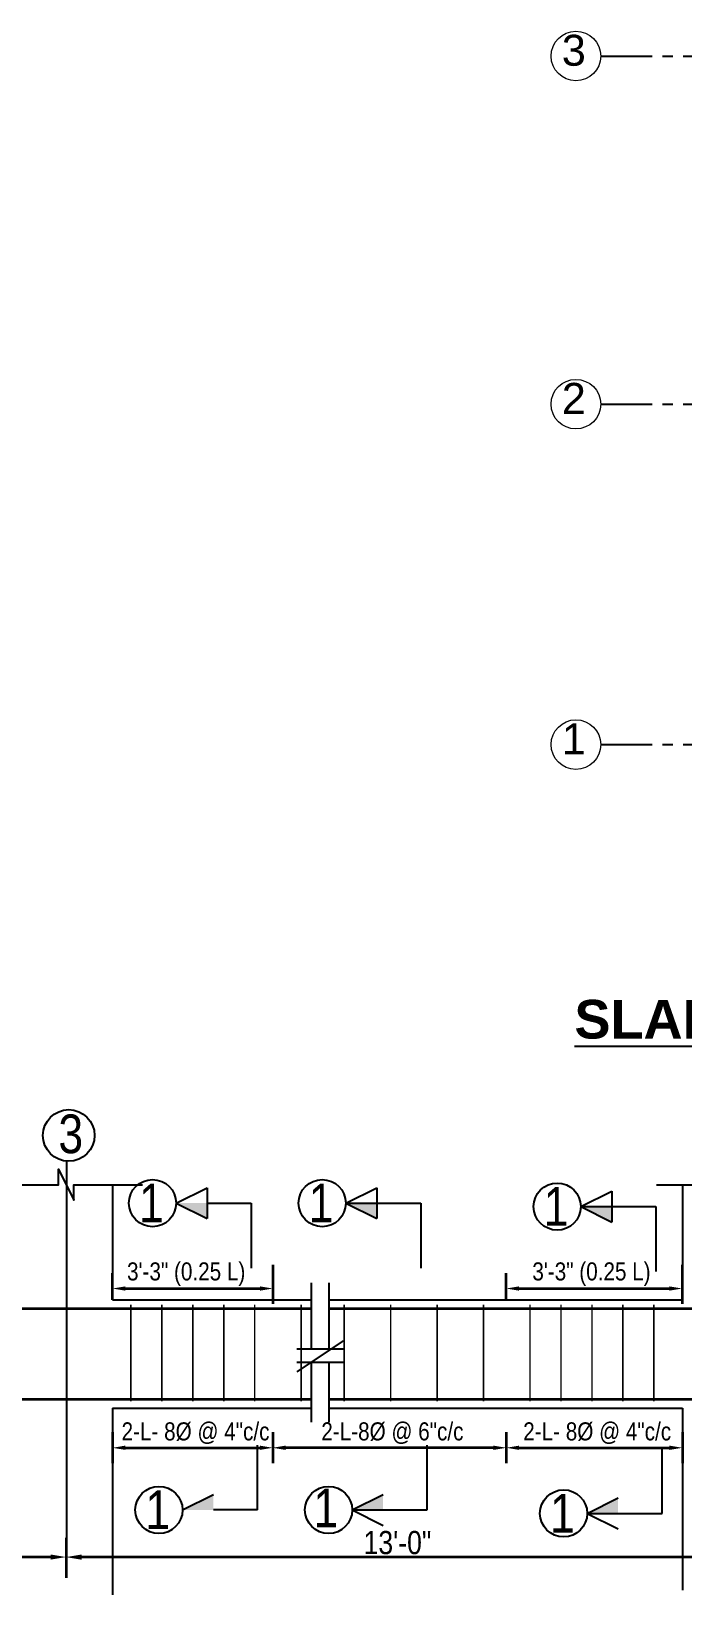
# Model space of a CAD drawing. Header units: inches. Extents: x 334224 to 340955, y 74691 to 79424.
# Drawn here: x 338613 to 338865, y 75904 to 76510 of the extents above; entities that cross this region are included whole.
import ezdxf
from ezdxf.enums import TextEntityAlignment as Align

# ---------------------------------------------------------------- set-up
doc = ezdxf.new("R2010")
doc.units = ezdxf.units.IN
doc.header["$MEASUREMENT"] = 0
doc.linetypes.add('CENTERX2', pattern=[4, 2.5, -0.5, 0.5, -0.5])
doc.layers.get('Defpoints').update_dxf_attribs({"lineweight": 0})
for name, color, linetype in [('CENTERLINE', 252, 'CENTERX2'), ('dimension', 241, 'Continuous'), ('plan wall', 7, 'Continuous'), ('text', 113, 'Continuous'), ('Text Grid', 7, 'Continuous'), ('Text_Grid', 6, 'Continuous'), ('WALL2', 1, 'Continuous')]:
    doc.layers.add(name, color=color, linetype=linetype)
for name, color, linetype, lineweight in [('door window', 2, 'Continuous', 25), ('hatch color 2', 33, 'Continuous', 9), ('Wall', 20, 'Continuous', 35)]:
    doc.layers.add(name, color=color, linetype=linetype, lineweight=lineweight)
doc.styles.add('dim', font='ARIALN.TTF')
doc.styles.add('Mani', font='arialbd.ttf')
doc.styles.get("Standard").update_dxf_attribs({"font": 'arial.ttf', "height": 9})
doc.dimstyles.new('CENTER', dxfattribs={"dimtxt": 9, "dimasz": 6, "dimexe": 8, "dimexo": 0, "dimgap": 1, "dimtad": 1, "dimdec": 4, "dimrnd": 1, "dimzin": 0, "dimdsep": 46, "dimlunit": 4, "dimtxsty": 'dim', "dimcen": 0.0625, "dimclrt": 256, "dimadec": 0, "dimazin": 0, "dimtfac": 0.010417, "dimtdec": 4, "dimtmove": 0, "dimatfit": 3, "dimfxl": 0, "dimfrac": 2, "dimtolj": 1, "dimtzin": 0, "dimarcsym": 0})
doc.dimstyles.new('FD', dxfattribs={"dimtxt": 7, "dimasz": 5, "dimexe": 6, "dimexo": 0, "dimgap": 1, "dimtad": 1, "dimdec": 4, "dimrnd": 1, "dimzin": 0, "dimdsep": 46, "dimlunit": 4, "dimtxsty": 'dim', "dimcen": 0.0625, "dimclrd": 256, "dimclre": 256, "dimclrt": 256, "dimadec": 0, "dimazin": 0, "dimtfac": 0.010417, "dimtdec": 4, "dimtmove": 1, "dimatfit": 3, "dimfxl": 0, "dimfrac": 2, "dimtolj": 1, "dimtzin": 0, "dimarcsym": 0})

# ---------------------------------------------------------------- blocks, each defined once
blk = doc.blocks.new('*D434')
at = {"layer": 'Defpoints', "color": 0, "transparency": 16777216}
for p in [(338644.47, 75967.04), (338706.58, 75967.04), (338706.58, 75961.04)]:
    blk.add_point(p, dxfattribs=at)
at = {"layer": 'dimension', "lineweight": -2, "transparency": 16777216}
for p, q in [((338644.47, 75967.04), (338644.47, 75955.04)), ((338706.58, 75967.04), (338706.58, 75955.04)), ((338649.47, 75961.04), (338701.58, 75961.04))]:
    blk.add_line(p, q, dxfattribs=at)
at = {"layer": 'dimension', "transparency": 16777216}
for points in [[(338649.47, 75961.88), (338649.47, 75960.21), (338644.47, 75961.04)], [(338701.58, 75961.88), (338701.58, 75960.21), (338706.58, 75961.04)]]:
    blk.add_solid(points, dxfattribs=at)
at = {"layer": 'dimension', "transparency": 16777216, "insert": (338675.53, 75966.7), "char_height": 7, "attachment_point": 5, "style": 'dim'}
blk.add_mtext('\\A1; 2-L- 8%%C @ 4"c/c', dxfattribs=at)
blk = doc.blocks.new('*D435')
at = {"layer": 'Defpoints', "color": 0, "transparency": 16777216}
for p in [(338797.05, 75967.04), (338865.3, 75967.04), (338865.3, 75961.04)]:
    blk.add_point(p, dxfattribs=at)
at = {"layer": 'dimension', "lineweight": -2, "transparency": 16777216}
for p, q in [((338797.05, 75967.04), (338797.05, 75955.04)), ((338865.3, 75967.04), (338865.3, 75955.04)), ((338802.05, 75961.04), (338860.3, 75961.04))]:
    blk.add_line(p, q, dxfattribs=at)
at = {"layer": 'dimension', "transparency": 16777216}
for points in [[(338802.05, 75961.88), (338802.05, 75960.21), (338797.05, 75961.04)], [(338860.3, 75961.88), (338860.3, 75960.21), (338865.3, 75961.04)]]:
    blk.add_solid(points, dxfattribs=at)
at = {"layer": 'dimension', "transparency": 16777216, "insert": (338831.18, 75966.7), "char_height": 7, "attachment_point": 5, "style": 'dim'}
blk.add_mtext('\\A1; 2-L- 8%%C @ 4"c/c', dxfattribs=at)
blk = doc.blocks.new('*D436')
at = {"layer": 'Defpoints', "color": 0, "transparency": 16777216}
for p in [(338706.58, 75967.04), (338797.05, 75967.04), (338706.58, 75961.04)]:
    blk.add_point(p, dxfattribs=at)
at = {"layer": 'dimension', "lineweight": -2, "transparency": 16777216}
for p, q in [((338706.58, 75967.04), (338706.58, 75955.04)), ((338797.05, 75967.04), (338797.05, 75955.04)), ((338792.05, 75961.04), (338711.58, 75961.04))]:
    blk.add_line(p, q, dxfattribs=at)
at = {"layer": 'dimension', "transparency": 16777216}
for points in [[(338711.58, 75961.88), (338711.58, 75960.21), (338706.58, 75961.04)], [(338792.05, 75961.88), (338792.05, 75960.21), (338797.05, 75961.04)]]:
    blk.add_solid(points, dxfattribs=at)
at = {"layer": 'dimension', "transparency": 16777216, "insert": (338751.82, 75966.7), "char_height": 7, "attachment_point": 5, "style": 'dim'}
blk.add_mtext('\\A1; 2-L-8%%C @ 6"c/c', dxfattribs=at)
blk = doc.blocks.new('*D437')
at = {"layer": 'Defpoints', "color": 0, "transparency": 16777216}
for p in [(338626.47, 75918.67), (338626.47, 75918.64), (338883.3, 75910.84)]:
    blk.add_point(p, dxfattribs=at)
at = {"layer": 'dimension', "color": 0, "lineweight": -2, "transparency": 16777216}
for p, q in [((338883.3, 75910.84), (338883.3, 75926.64)), ((338626.47, 75918.67), (338626.47, 75910.64)), ((338877.3, 75918.64), (338632.47, 75918.64))]:
    blk.add_line(p, q, dxfattribs=at)
at = {"layer": 'dimension', "color": 0, "transparency": 16777216}
for points in [[(338632.47, 75919.64), (338632.47, 75917.64), (338626.47, 75918.64)], [(338877.3, 75919.64), (338877.3, 75917.64), (338883.3, 75918.64)]]:
    blk.add_solid(points, dxfattribs=at)
at = {"layer": 'dimension', "transparency": 16777216, "insert": (338754.89, 75924.23), "char_height": 9, "attachment_point": 5, "style": 'dim'}
blk.add_mtext('\\A1;13\'-0"', dxfattribs=at)
blk = doc.blocks.new('*D439')
at = {"layer": 'Defpoints', "color": 0, "transparency": 16777216}
for p in [(338301.14, 75926.11), (338626.47, 75926.09), (338301.14, 75918.67)]:
    blk.add_point(p, dxfattribs=at)
at = {"layer": 'dimension', "color": 0, "lineweight": -2, "transparency": 16777216}
for p, q in [((338301.14, 75926.11), (338301.14, 75910.67)), ((338626.47, 75926.09), (338626.47, 75910.67)), ((338620.47, 75918.67), (338307.14, 75918.67))]:
    blk.add_line(p, q, dxfattribs=at)
at = {"layer": 'dimension', "color": 0, "transparency": 16777216}
for points in [[(338307.14, 75919.67), (338307.14, 75917.67), (338301.14, 75918.67)], [(338620.47, 75919.67), (338620.47, 75917.67), (338626.47, 75918.67)]]:
    blk.add_solid(points, dxfattribs=at)
at = {"layer": 'dimension', "transparency": 16777216, "insert": (338463.81, 75924.27), "char_height": 9, "attachment_point": 5, "style": 'dim'}
blk.add_mtext('\\A1;11\'-3"', dxfattribs=at)
blk = doc.blocks.new('*D444')
at = {"layer": 'Defpoints', "color": 0, "transparency": 16777216}
for p in [(338706.58, 76032), (338644.47, 76018.39), (338706.58, 76022.8)]:
    blk.add_point(p, dxfattribs=at)
at = {"layer": 'dimension', "lineweight": -2, "transparency": 16777216}
for p, q in [((338706.58, 76032), (338706.58, 76016.8)), ((338644.47, 76018.39), (338644.47, 76028.8)), ((338649.47, 76022.8), (338701.58, 76022.8))]:
    blk.add_line(p, q, dxfattribs=at)
at = {"layer": 'dimension', "transparency": 16777216}
for points in [[(338649.47, 76023.63), (338649.47, 76021.96), (338644.47, 76022.8)], [(338701.58, 76023.63), (338701.58, 76021.96), (338706.58, 76022.8)]]:
    blk.add_solid(points, dxfattribs=at)
at = {"layer": 'dimension', "transparency": 16777216, "insert": (338673.02, 76028.38), "char_height": 7, "attachment_point": 5, "style": 'dim'}
blk.add_mtext('\\A1;3\'-3" (0.25 L)', dxfattribs=at)
blk = doc.blocks.new('*D445')
at = {"layer": 'Defpoints', "color": 0, "transparency": 16777216}
for p in [(338865.24, 76032), (338797.05, 76018.39), (338865.24, 76022.8)]:
    blk.add_point(p, dxfattribs=at)
at = {"layer": 'dimension', "lineweight": -2, "transparency": 16777216}
for p, q in [((338865.24, 76032), (338865.24, 76016.8)), ((338797.05, 76018.39), (338797.05, 76028.8)), ((338802.05, 76022.8), (338860.24, 76022.8))]:
    blk.add_line(p, q, dxfattribs=at)
at = {"layer": 'dimension', "transparency": 16777216}
for points in [[(338802.05, 76023.63), (338802.05, 76021.96), (338797.05, 76022.8)], [(338860.24, 76023.63), (338860.24, 76021.96), (338865.24, 76022.8)]]:
    blk.add_solid(points, dxfattribs=at)
at = {"layer": 'dimension', "transparency": 16777216, "insert": (338830.08, 76028.38), "char_height": 7, "attachment_point": 5, "style": 'dim'}
blk.add_mtext('\\A1;3\'-3" (0.25 L)', dxfattribs=at)
blk = doc.blocks.new('Complete project')
at = {"layer": 'plan wall', "ltscale": 3}
for points in [[(338669.12236, 76055.91112), (338681.12236, 76055.91112), (338681.12236, 76049.91112)], [(338734.87434, 76055.91112), (338746.87434, 76055.91112), (338746.87434, 76049.91112)], [(338825.93935, 76054.57605), (338837.93935, 76054.57605), (338837.93935, 76048.57605)], [(338671.59771, 75936.93348), (338683.59771, 75936.93348), (338683.59771, 75942.93348)], [(338737.34969, 75936.93348), (338749.34969, 75936.93348), (338749.34969, 75942.93348)], [(338828.41469, 75935.59841), (338840.41469, 75935.59841), (338840.41469, 75941.59841)]]:
    blk.add_hatch(color=256, dxfattribs=at).paths.add_polyline_path(points)
at = {"layer": 'CENTERLINE', "ltscale": 8}
for p, q in [((338833.65029, 76500.74742), (339160.13932, 76500.74742)), ((338833.65029, 76365.74742), (339160.13932, 76365.74742)), ((338833.65029, 76233.74742), (339160.13932, 76233.74742))]:
    blk.add_line(p, q, dxfattribs=at)
at = {"layer": 'door window'}
for centre in [(338659.9789, 76055.91112), (338725.73088, 76055.91112), (338816.79588, 76054.57605), (338662.45425, 75936.93348), (338728.20623, 75936.93348), (338819.27123, 75935.59841)]:
    blk.add_circle(centre, 9.14346, dxfattribs=at)
at = {"layer": 'hatch color 2'}
for centre in [(338824.04205, 76500.74742), (338824.04205, 76365.74742), (338824.04205, 76233.74742)]:
    blk.add_circle(centre, 9.60825, dxfattribs=at)
at = {"layer": 'plan wall', "ltscale": 3}
for p, q in [((338626.67279, 76072.16798), (338626.65471, 75918.84426)), ((338669.12236, 76055.91112), (338681.12236, 76061.91112)), ((338681.12236, 76061.91112), (338681.12236, 76049.91112)), ((338734.87434, 76055.91112), (338746.87434, 76061.91112)), ((338746.87434, 76061.91112), (338746.87434, 76049.91112)), ((338825.93935, 76054.57605), (338837.93935, 76060.57605)), ((338837.93935, 76060.57605), (338837.93935, 76048.57605)), ((338669.12236, 76055.91112), (338681.12236, 76049.91112)), ((338681.12236, 76055.91112), (338698.2099, 76055.91112)), ((338698.2099, 76055.91112), (338698.2099, 76030.75542)), ((338734.87434, 76055.91112), (338746.87434, 76049.91112)), ((338734.87434, 76055.91112), (338746.87434, 76055.91112)), ((338746.87434, 76055.91112), (338763.96188, 76055.91112)), ((338763.96188, 76055.91112), (338763.96188, 76030.75542)), ((338825.93935, 76054.57605), (338837.93935, 76048.57605)), ((338825.93935, 76054.57605), (338837.93935, 76054.57605)), ((338837.93935, 76054.57605), (338855.02688, 76054.57605)), ((338855.02688, 76054.57605), (338855.02688, 76029.42035)), ((338700.68525, 75936.93348), (338700.68525, 75962.08918)), ((338766.43722, 75936.93348), (338766.43722, 75962.08918)), ((338857.50223, 75935.59841), (338857.50223, 75960.75412)), ((338671.59771, 75936.93348), (338683.59771, 75942.93348)), ((338737.34969, 75936.93348), (338749.34969, 75942.93348)), ((338828.41469, 75935.59841), (338840.41469, 75941.59841)), ((338700.68525, 75936.93348), (338683.54593, 75936.93348)), ((338737.34969, 75936.93348), (338749.34969, 75930.93348)), ((338737.34969, 75936.93348), (338749.34969, 75936.93348)), ((338749.34969, 75936.93348), (338766.43722, 75936.93348)), ((338828.41469, 75935.59841), (338840.41469, 75929.59841)), ((338828.41469, 75935.59841), (338840.41469, 75935.59841)), ((338840.41469, 75935.59841), (338857.50223, 75935.59841))]:
    blk.add_line(p, q, dxfattribs=at)
at = {"layer": 'Text Grid'}
blk.add_circle((338627.50991, 76082.16579), 10, dxfattribs=at)
at = {"layer": 'Wall', "lineweight": -3}
for p, q in [((338644.47368, 76063.04818), (338644.47368, 76018.38837)), ((338865.2977, 76063.04818), (338865.2977, 76018.38837)), ((338644.47368, 76018.38837), (338692.3638, 76018.38837)), ((338692.3638, 76018.38837), (338721.61978, 76018.38837)), ((338728.4875, 76018.38837), (338865.2977, 76018.38837)), ((338864.13662, 76018.38837), (338865.2977, 76018.38837)), ((338644.47368, 75976.38837), (338644.47368, 75904.05593)), ((338644.47368, 75976.38837), (338692.3638, 75976.38837)), ((338692.3638, 75976.38837), (338721.61978, 75976.38837)), ((338728.4875, 75976.38837), (338865.2977, 75976.38837)), ((338865.2977, 75976.38837), (338865.2977, 75905.84801))]:
    blk.add_line(p, q, dxfattribs=at)
at = {"layer": 'Wall'}
for points, const_width in [([(338495.97828, 76015.00491), (338644.47368, 76015.00491)], 1), ([(338644.47368, 76015.00491), (338692.3638, 76015.00491)], 1), ([(338651.57536, 76016.58367), (338651.57536, 75979.08367)], 0.6), ([(338663.57536, 76016.58367), (338663.57536, 75979.08367)], 0.6), ([(338675.57536, 76016.58367), (338675.57536, 75979.08367)], 0.6), ([(338687.57536, 76016.58367), (338687.57536, 75979.08367)], 0.6), ([(338692.3638, 76015.00491), (338721.61978, 76015.00491)], 1), ([(338699.57536, 76016.58367), (338699.57536, 75979.08367)], 0.6), ([(338717.57536, 76016.58367), (338717.57536, 75979.08367)], 0.6), ([(338728.4875, 76015.00491), (338908.41627, 76015.00491)], 1), ([(338734.26446, 76016.58367), (338734.26446, 75979.08367)], 0.6), ([(338752.26446, 76016.58367), (338752.26446, 75979.08367)], 0.6), ([(338770.26446, 76016.58367), (338770.26446, 75979.08367)], 0.6), ([(338788.26446, 76016.58367), (338788.26446, 75979.08367)], 0.6), ([(338806.26446, 76016.58367), (338806.26446, 75979.08367)], 0.6), ([(338818.26446, 76016.58367), (338818.26446, 75979.08367)], 0.6), ([(338830.26446, 76016.58367), (338830.26446, 75979.08367)], 0.6), ([(338842.26446, 76016.58367), (338842.26446, 75979.08367)], 0.6), ([(338854.26446, 76016.58367), (338854.26446, 75979.08367)], 0.6), ([(338495.97828, 75979.80528), (338694.35305, 75979.80528)], 1), ([(338692.3638, 75979.80528), (338721.61978, 75979.80528)], 1), ([(338728.4875, 75979.80528), (338956.41627, 75979.80528)], 1)]:
    blk.add_lwpolyline(points, dxfattribs=dict(at, const_width=const_width))
at = {"layer": 'WALL2'}
for p, q in [((338721.61978, 75999.32121), (338721.61978, 76024.97648)), ((338721.61978, 75999.32121), (338721.61978, 76024.97648)), ((338728.4875, 75999.32121), (338728.4875, 76024.97648)), ((338728.4875, 75999.32121), (338728.4875, 76024.97648)), ((338733.88561, 76002.47648), (338715.88561, 75990.47648)), ((338733.88561, 76002.47648), (338715.88561, 75990.47648)), ((338733.88561, 75999.32121), (338715.88561, 75999.32121)), ((338733.88561, 75999.32121), (338715.88561, 75999.32121)), ((338733.88561, 75994.15765), (338715.88561, 75994.15765)), ((338733.88561, 75994.15765), (338715.88561, 75994.15765)), ((338721.61978, 75970.98136), (338721.61978, 75994.15765)), ((338721.61978, 75970.98136), (338721.61978, 75994.15765)), ((338728.4875, 75970.98136), (338728.4875, 75994.15765)), ((338728.4875, 75970.98136), (338728.4875, 75994.15765))]:
    blk.add_line(p, q, dxfattribs=at)
for points in [[(338600.138, 76063.04818), (338623.47368, 76063.04818), (338623.47368, 76069.04818), (338629.47368, 76057.04818), (338629.47368, 76063.04818), (338656.138, 76063.04818)], [(338855.2977, 76063.04818), (338878.63338, 76063.04818), (338878.63338, 76069.04818), (338884.63338, 76057.04818), (338884.63338, 76063.04818), (338911.2977, 76063.04818)]]:
    blk.add_lwpolyline(points, dxfattribs=at)
at = {"layer": 'door window', "style": 'dim'}
for p in [(338659.53572, 76048.46794), (338725.28769, 76048.46794), (338816.3527, 76047.13287), (338727.12395, 75930.19207), (338662.01106, 75929.4903), (338818.82805, 75928.15523)]:
    blk.add_text('1', height=15, dxfattribs=at).set_placement(p, align=Align.CENTER)
at = {"layer": 'text', "char_height": 12, "width": 9.8989323, "attachment_point": 1}
for s, insert in [('3', (338818.57932, 76508.98791)), ('2', (338818.57932, 76373.98791)), ('1', (338818.57932, 76241.98791))]:
    blk.add_mtext(s, dxfattribs=dict(at, insert=insert))
at = {"layer": 'text', "insert": (338981.19436, 76127.12453), "char_height": 15, "width": 496.75, "attachment_point": 5, "style": 'Mani'}
blk.add_mtext('  {\\LSLAB REINFORCEMENT DETAIL}', dxfattribs=at)
at = {"layer": 'Text_Grid', "style": 'dim'}
blk.add_text('3', height=15, dxfattribs=at).set_placement((338628.29547, 76075.29755), align=Align.CENTER)
at = {"layer": 'dimension'}
for base, p1, p2, picture, middle in [((338706.57843, 76022.79531), (338644.47368, 76018.38837), (338706.57843, 76031.99563), '*D444', (338673.01515, 76022.79531)), ((338865.23876, 76022.79531), (338797.05424, 76018.38837), (338865.23876, 76031.99563), '*D445', (338830.07575, 76022.79531))]:
    dim = blk.add_linear_dim(base=base, p1=p1, p2=p2, text='3\'-3" (0.25 L)', dimstyle='FD', dxfattribs=at)
    dim.commit()
    dim.dimension.update_dxf_attribs({"geometry": picture, "text_midpoint": middle, "dimtype": 128})
for base, p1, p2, text, dimstyle, picture, middle in [((338706.57843, 75961.04275), (338644.47368, 75967.04275), (338706.57843, 75967.04275), ' 2-L- 8%%C @ 4"c/c', 'FD', '*D434', (338675.52605, 75966.70066)), ((338865.2977, 75961.04275), (338797.05424, 75967.04275), (338865.2977, 75967.04275), ' 2-L- 8%%C @ 4"c/c', 'FD', '*D435', (338831.17597, 75966.70066)), ((338301.13805, 75918.67253), (338626.47368, 75926.09423), (338301.13805, 75926.10709), '11\'-3"', 'CENTER', '*D439', (338463.80587, 75924.26768)), ((338626.47368, 75918.63972), (338883.2977, 75910.8358), (338626.47368, 75918.67253), '13\'-0"', 'CENTER', '*D437', (338754.88569, 75924.23487))]:
    dim = blk.add_linear_dim(base=base, p1=p1, p2=p2, text=text, dimstyle=dimstyle, dxfattribs=at)
    dim.commit()
    dim.dimension.update_dxf_attribs({"geometry": picture, "text_midpoint": middle})
dim = blk.add_linear_dim(base=(338706.57843, 75961.04275), p1=(338797.05424, 75967.04275), p2=(338706.57843, 75967.04275), angle=180, text=' 2-L-8%%C @ 6"c/c', dimstyle='FD', dxfattribs=at)
dim.commit()
dim.dimension.update_dxf_attribs({"geometry": '*D436', "text_midpoint": (338751.81634, 75961.04275), "dimtype": 128})

msp = doc.modelspace()

# ---------------------------------------------------------------- block references
at = {"layer": 'Wall', "linetype": 'ByBlock'}
msp.add_blockref('Complete project', (0, 0), dxfattribs=at)

doc.saveas('drawing.dxf')
